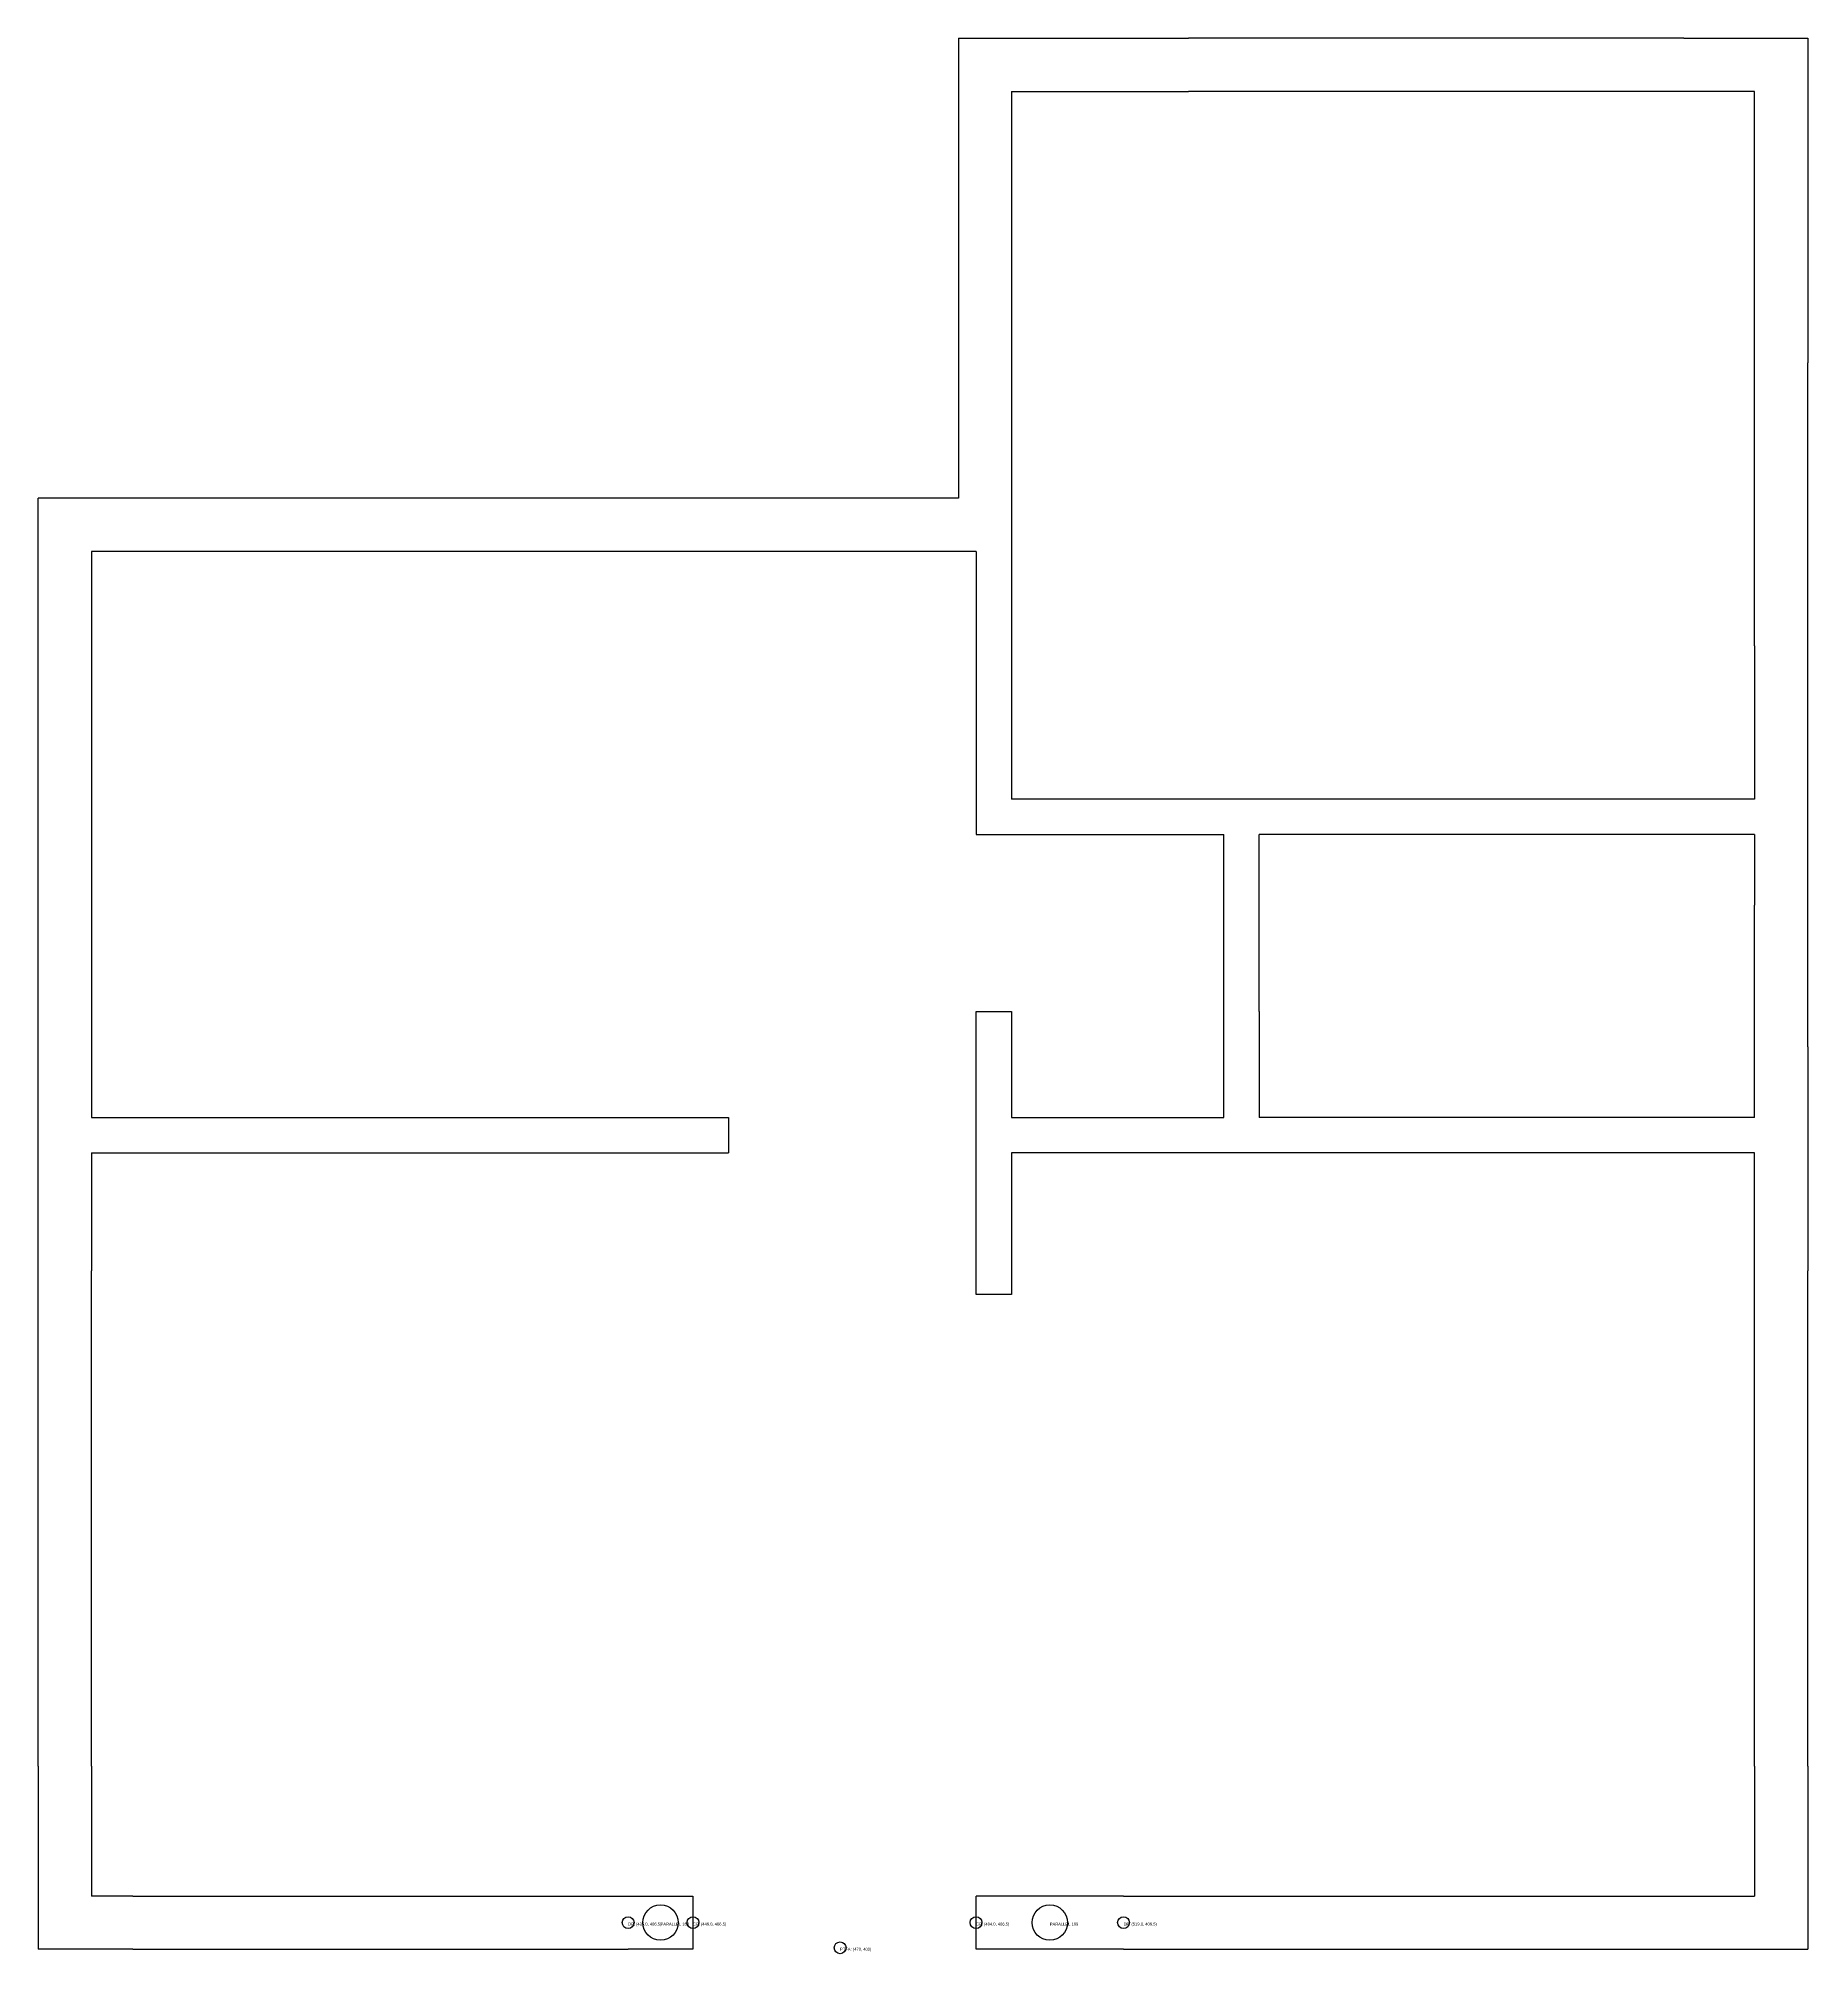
# Model space of a CAD drawing. Header units: metres. Extents: x 335 to 635, y 401 to 726.
import ezdxf

# ---------------------------------------------------------------- set-up
doc = ezdxf.new("R2010")
doc.units = ezdxf.units.M

msp = doc.modelspace()

# ---------------------------------------------------------------- linework, layer by layer
for p, q in [((491, 726), (491, 648)), ((491, 726), (530, 726)), ((614, 726), (530, 726)), ((614, 726), (635, 726)), ((635, 726), (635, 671)), ((500, 717), (530, 717)), ((500, 717), (500, 597)), ((614, 717), (530, 717)), ((626, 717), (614, 717)), ((626, 671), (626, 717)), ((626, 623), (626, 671)), ((635, 623), (635, 671)), ((491, 648), (335, 648)), ((335, 517), (335, 648)), ((494, 639), (344, 639)), ((344, 639), (344, 543)), ((494, 639), (494, 591)), ((626, 623), (626, 597)), ((635, 579), (635, 623)), ((536, 597), (500, 597)), ((626, 597), (536, 597)), ((494, 591), (500, 591)), ((500, 591), (536, 591)), ((536, 561), (536, 591)), ((542, 561), (542, 591)), ((626, 591), (542, 591)), ((626, 591), (626, 579)), ((626, 555), (626, 579)), ((635, 555), (635, 579)), ((494, 537), (494, 561)), ((494, 561), (500, 561)), ((500, 561), (500, 543)), ((536, 543), (536, 561)), ((542, 561), (542, 543)), ((626, 543), (626, 555)), ((635, 555), (635, 517)), ((344, 543), (452, 543)), ((452, 543), (452, 537)), ((500, 543), (536, 543)), ((626, 543), (542, 543)), ((344, 537), (344, 517)), ((344, 537), (452, 537)), ((494, 513), (494, 537)), ((626, 537), (500, 537)), ((500, 537), (500, 513)), ((626, 517), (626, 537)), ((335, 433), (335, 517)), ((344, 433), (344, 517)), ((626, 433), (626, 517)), ((635, 433), (635, 517)), ((500, 513), (494, 513)), ((335, 433), (335, 402)), ((344, 433), (344, 411)), ((626, 433), (626, 411)), ((635, 433), (635, 402)), ((351, 411), (344, 411)), ((351, 411), (435, 411)), ((435, 411), (446, 411)), ((446, 411), (446, 402)), ((519, 411), (494, 411)), ((494, 402), (494, 411)), ((519, 411), (567, 411)), ((567, 411), (626, 411)), ((351, 402), (335, 402)), ((351, 402), (435, 402)), ((446, 402), (435, 402)), ((519, 402), (494, 402)), ((519, 402), (567, 402)), ((567, 402), (635, 402))]:
    msp.add_line(p, q)
at = {"layer": 'debug', "color": 5}
for centre in [(440.5, 406.5), (506.5, 406.5)]:
    msp.add_circle(centre, 3, dxfattribs=at)
at = {"layer": 'debug', "color": 2}
for centre in [(435, 406.5), (446, 406.5), (494, 406.5), (519, 406.5)]:
    msp.add_circle(centre, 1, dxfattribs=at)
at = {"layer": 'debug', "color": 3}
msp.add_circle((470.95, 402.23), 1, dxfattribs=at)

# ---------------------------------------------------------------- texts
at = {"layer": 'debug', "char_height": 0.5, "attachment_point": 1}
for s, insert in [('DP: (435.0, 406.5)', (435, 406.5)), ('PARALLEL 189', (440.5, 406.5)), ('CP: (446.0, 406.5)', (446, 406.5)), ('CP: (494.0, 406.5)', (494, 406.5)), ('PARALLEL 169', (506.5, 406.5)), ('DP: (519.0, 406.5)', (519, 406.5)), ('PTFA: (470, 402)', (470.95, 402.23))]:
    msp.add_mtext(s, dxfattribs=dict(at, insert=insert))

doc.saveas('drawing.dxf')
